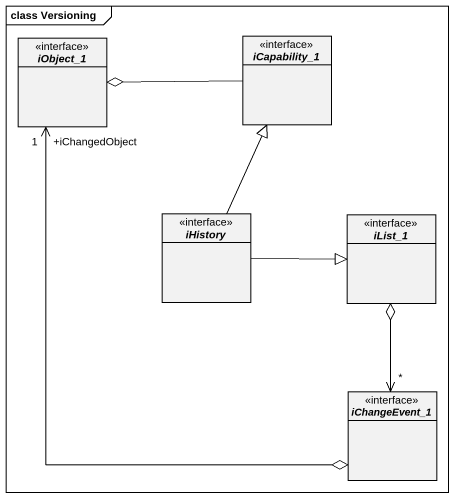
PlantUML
@startuml
mainframe class Versioning
hide circle
hide empty members
interface iObject_1
interface iCapability_1
interface iHistory
interface iList_1
interface iChangeEvent_1
iObject_1 "+iChangedObject\n1" <--o iChangeEvent_1
iCapability_1 -left-o iObject_1
iHistory -up-|> iCapability_1
iHistory -right-|> iList_1
iChangeEvent_1 "*" <-up-o iList_1
@enduml
